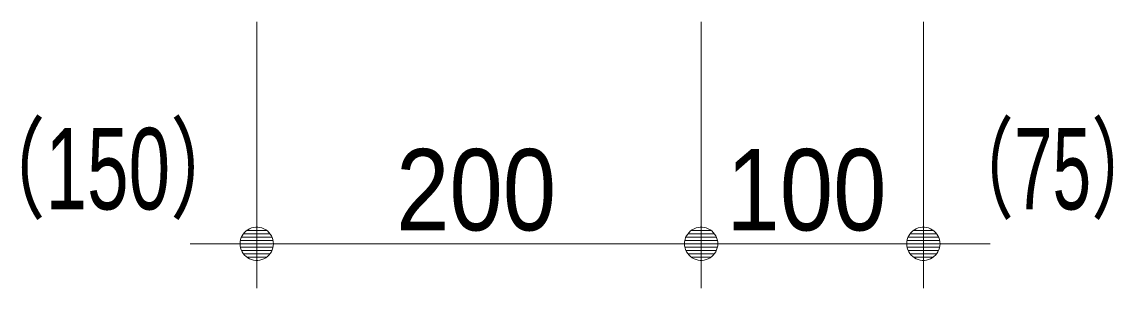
# Model space of a CAD drawing. Units: millimetres, scale not verified. Extents: x -6062 to 6062, y -3045 to 3045.
# Drawn here: x -5128.2 to -4637.1, y -2255 to -2135 of the extents above; entities that cross this region are included whole.
import ezdxf
from ezdxf.enums import TextEntityAlignment as Align

# ---------------------------------------------------------------- set-up
doc = ezdxf.new("R2010")
doc.units = ezdxf.units.MM
doc.header["$LTSCALE"] = 20
for name, color, linetype, lineweight in [('0-1_2寸法-1', 7, 'Continuous', 9), ('0-2_0', 7, 'Continuous', 9), ('0-4_2寸法-2', 7, 'Continuous', 9)]:
    doc.layers.add(name, color=color, linetype=linetype, lineweight=lineweight)
doc.styles.add('ＭＳ Ｐゴシック', font='')
doc.styles.get('ＭＳ Ｐゴシック').set_extended_font_data('MS PGothic')

# ---------------------------------------------------------------- blocks, each defined once
blk = doc.blocks.new('_Dot')
at = {"layer": '0-2_0'}
for p, q in [((-10, 0), (-20, 0)), ((9.78, 2), (-9.78, 2)), ((7.99, 6), (-7.99, 6)), ((9.16, -3.98), (-9.16, -3.98)), ((6, -7.98), (-6, -7.98))]:
    blk.add_line(p, q, dxfattribs=at)
for points in [[(10, 0), (9.92, 1.25), (9.69, 2.49), (9.3, 3.68), (8.76, 4.82), (8.09, 5.88), (7.29, 6.85), (6.37, 7.71), (5.36, 8.44), (4.26, 9.05), (3.09, 9.51), (1.87, 9.82), (0.63, 9.98), (-0.63, 9.98), (-1.87, 9.82), (-3.09, 9.51), (-4.26, 9.05), (-5.36, 8.44), (-6.37, 7.71), (-7.29, 6.85), (-8.09, 5.88), (-8.76, 4.82), (-9.3, 3.68), (-9.69, 2.49), (-9.92, 1.25), (-10, 0), (0, 0)], [(-10, 0), (-9.92, -1.25), (-9.69, -2.49), (-9.3, -3.68), (-8.76, -4.82), (-8.09, -5.88), (-7.29, -6.85), (-6.37, -7.71), (-5.36, -8.44), (-4.26, -9.05), (-3.09, -9.51), (-1.87, -9.82), (-0.63, -9.98), (0.63, -9.98), (1.87, -9.82), (3.09, -9.51), (4.26, -9.05), (5.36, -8.44), (6.37, -7.71), (7.29, -6.85), (8.09, -5.88), (8.76, -4.82), (9.3, -3.68), (9.69, -2.49), (9.92, -1.25), (10, 0), (0, 0)]]:
    blk.add_lwpolyline(points, close=True, dxfattribs=at)

msp = doc.modelspace()

# ---------------------------------------------------------------- linework, layer by layer
at = {"layer": '0-1_2寸法-1'}
for p, q in [((-5022.5, -2135), (-5022.5, -2255)), ((-4822.5, -2135), (-4822.5, -2255)), ((-4822.5, -2135), (-4822.5, -2255)), ((-4722.5, -2135), (-4722.5, -2255)), ((-5007.49, -2235), (-4837.51, -2235)), ((-4737.51, -2235), (-4807.49, -2235))]:
    msp.add_line(p, q, dxfattribs=at)
at = {"layer": '0-4_2寸法-2'}
for p, q in [((-5022.5, -2135), (-5022.5, -2255)), ((-4822.5, -2135), (-4822.5, -2255)), ((-4822.5, -2135), (-4822.5, -2255)), ((-4722.5, -2135), (-4722.5, -2255)), ((-5037.51, -2235), (-5052.51, -2235)), ((-5022.5, -2235), (-4822.5, -2235)), ((-4837.51, -2235), (-4852.51, -2235)), ((-4722.5, -2235), (-4822.5, -2235)), ((-4807.49, -2235), (-4792.49, -2235)), ((-4707.49, -2235), (-4692.49, -2235))]:
    msp.add_line(p, q, dxfattribs=at)

# ---------------------------------------------------------------- block references
at = {"layer": '0-1_2寸法-1', "xscale": 0.7503418, "yscale": 0.7503418, "rotation": 180}
for p in [(-5022.5, -2235), (-4822.5, -2235)]:
    msp.add_blockref('_Dot', p, dxfattribs=at)
at = {"layer": '0-1_2寸法-1', "xscale": 0.7503418, "yscale": 0.7503418}
for p in [(-4822.5, -2235), (-4722.5, -2235)]:
    msp.add_blockref('_Dot', p, dxfattribs=at)
at = {"layer": '0-4_2寸法-2', "xscale": 0.7503418, "yscale": 0.7503418}
for p in [(-5022.5, -2235), (-4822.5, -2235)]:
    msp.add_blockref('_Dot', p, dxfattribs=at)
at = {"layer": '0-4_2寸法-2', "xscale": 0.7503418, "yscale": 0.7503418, "rotation": 180}
for p in [(-4822.5, -2235), (-4722.5, -2235)]:
    msp.add_blockref('_Dot', p, dxfattribs=at)

# ---------------------------------------------------------------- texts
at = {"layer": '0-1_2寸法-1', "style": 'ＭＳ Ｐゴシック', "width": 0.9}
for s, p in [('200', (-4959.78, -2239.96)), ('100', (-4811.11, -2239.96))]:
    msp.add_text(s, height=36.66, dxfattribs=at).set_placement(p, align=Align.BOTTOM_LEFT)
at = {"layer": '0-4_2寸法-2', "style": 'ＭＳ Ｐゴシック'}
for s, width, p in [('（150）', 0.7, (-5152.57, -2230.51)), ('（75）', 0.65, (-4714.23, -2230.51))]:
    msp.add_text(s, height=36.69, dxfattribs=dict(at, width=width)).set_placement(p, align=Align.BOTTOM_LEFT)

doc.saveas('drawing.dxf')
